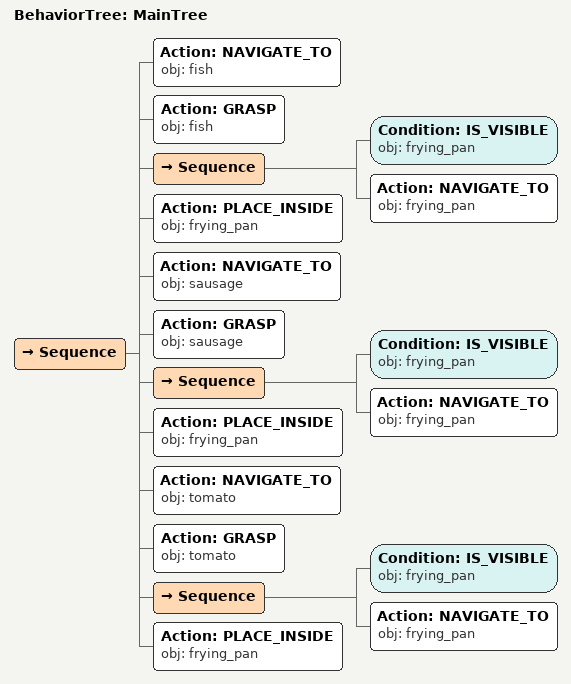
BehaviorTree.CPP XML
<root main_tree_to_execute="MainTree">
  <BehaviorTree ID="MainTree">
    <Sequence>
      <!-- Navigate to fish -->
      <Action ID="NAVIGATE_TO" obj="fish" />
      <!-- Grasp fish -->
      <Action ID="GRASP" obj="fish" />
      <Sequence>
        <!-- Check frying_pan is visible before NAVIGATE_TO -->
        <Condition ID="IS_VISIBLE" obj="frying_pan" />
        <!-- Navigate to frying_pan -->
        <Action ID="NAVIGATE_TO" obj="frying_pan" />
      </Sequence>
      <!-- Place inside frying_pan -->
      <Action ID="PLACE_INSIDE" obj="frying_pan" />
      <!-- Navigate to sausage -->
      <Action ID="NAVIGATE_TO" obj="sausage" />
      <!-- Grasp sausage -->
      <Action ID="GRASP" obj="sausage" />
      <Sequence>
        <!-- Check frying_pan is visible before NAVIGATE_TO -->
        <Condition ID="IS_VISIBLE" obj="frying_pan" />
        <!-- Navigate to frying_pan -->
        <Action ID="NAVIGATE_TO" obj="frying_pan" />
      </Sequence>
      <!-- Place inside frying_pan -->
      <Action ID="PLACE_INSIDE" obj="frying_pan" />
      <!-- Navigate to tomato -->
      <Action ID="NAVIGATE_TO" obj="tomato" />
      <!-- Grasp tomato -->
      <Action ID="GRASP" obj="tomato" />
      <Sequence>
        <!-- Check frying_pan is visible before NAVIGATE_TO -->
        <Condition ID="IS_VISIBLE" obj="frying_pan" />
        <!-- Navigate to frying_pan -->
        <Action ID="NAVIGATE_TO" obj="frying_pan" />
      </Sequence>
      <!-- Place inside frying_pan -->
      <Action ID="PLACE_INSIDE" obj="frying_pan" />
    </Sequence>
  </BehaviorTree>
</root>
